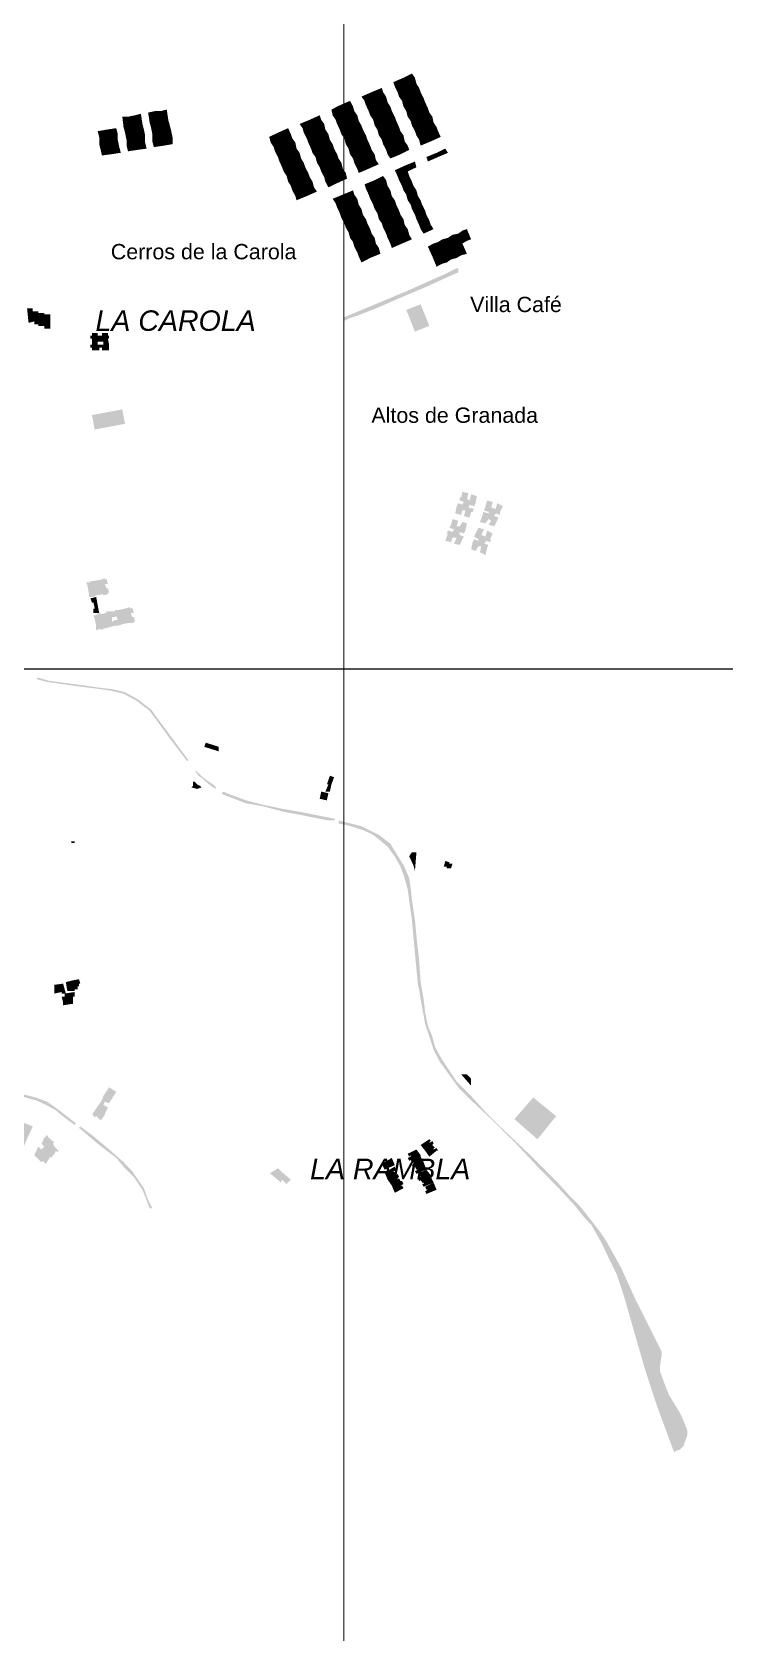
# Model space of a CAD drawing. Header units: millimetres. Extents: x -3588 to 75209, y -3737 to 38254.
# Drawn here: x 6313 to 6964, y 3224 to 4728 of the extents above; entities that cross this region are included whole.
import ezdxf

# ---------------------------------------------------------------- set-up
doc = ezdxf.new("R2010")
doc.units = ezdxf.units.MM
for name, color, linetype in [('H', 250, 'Continuous'), ('P', 253, 'Continuous'), ('T', 7, 'Continuous')]:
    doc.layers.add(name, color=color, linetype=linetype)

msp = doc.modelspace()

# ---------------------------------------------------------------- hatches: boundary and pattern name
at = {"layer": 'H', "linetype": 'Continuous'}
for points in [[(6663.158, 4681.162), (6653.844, 4677.209), (6652.435, 4681.162), (6662.038, 4685.403), (6663.158, 4681.162), (6663.158, 4681.162)], [(6665.991, 4675.801), (6656.388, 4671.848), (6653.844, 4677.209), (6663.158, 4681.162), (6665.991, 4675.801), (6665.991, 4675.801)], [(6672.76, 4685.403), (6663.158, 4681.162), (6662.038, 4685.403), (6669.943, 4689.356), (6672.76, 4685.403), (6672.76, 4685.403)], [(6674.168, 4679.754), (6665.991, 4675.801), (6663.158, 4681.162), (6672.76, 4685.403), (6674.168, 4679.754), (6674.168, 4679.754)], [(6676.713, 4675.801), (6667.399, 4671.848), (6665.991, 4675.801), (6674.168, 4679.754), (6676.713, 4675.801), (6676.713, 4675.801)], [(6614.619, 4658.309), (6605.016, 4654.068), (6602.184, 4659.429), (6611.786, 4663.67), (6614.619, 4658.309), (6614.619, 4658.309)], [(6634.943, 4667.623), (6625.341, 4663.67), (6622.508, 4667.623), (6632.111, 4671.848), (6634.943, 4667.623), (6634.943, 4667.623)], [(6636.064, 4663.67), (6626.749, 4659.429), (6625.341, 4663.67), (6634.943, 4667.623), (6636.064, 4663.67), (6636.064, 4663.67)], [(6638.88, 4658.309), (6629.294, 4654.068), (6626.749, 4659.429), (6636.064, 4663.67), (6638.88, 4658.309), (6638.88, 4658.309)], [(6642.833, 4671.848), (6634.943, 4667.623), (6632.111, 4671.848), (6641.713, 4675.801), (6642.833, 4671.848), (6642.833, 4671.848)], [(6645.666, 4667.623), (6636.064, 4663.67), (6634.943, 4667.623), (6642.833, 4671.848), (6645.666, 4667.623), (6645.666, 4667.623)], [(6647.074, 4662.245), (6638.88, 4658.309), (6636.064, 4663.67), (6645.666, 4667.623), (6647.074, 4662.245), (6647.074, 4662.245)], [(6667.399, 4671.848), (6657.797, 4667.623), (6656.388, 4671.848), (6665.991, 4675.801), (6667.399, 4671.848), (6667.399, 4671.848)], [(6669.943, 4667.623), (6660.629, 4663.67), (6657.797, 4667.623), (6667.399, 4671.848), (6669.943, 4667.623), (6669.943, 4667.623)], [(6671.352, 4662.245), (6662.038, 4658.309), (6660.629, 4663.67), (6669.943, 4667.623), (6671.352, 4662.245), (6671.352, 4662.245)], [(6678.121, 4671.848), (6669.943, 4667.623), (6667.399, 4671.848), (6676.713, 4675.801), (6678.121, 4671.848), (6678.121, 4671.848)], [(6680.954, 4666.198), (6671.352, 4662.245), (6669.943, 4667.623), (6678.121, 4671.848), (6680.954, 4666.198), (6680.954, 4666.198)], [(6682.362, 4662.245), (6674.168, 4658.309), (6671.352, 4662.245), (6680.954, 4666.198), (6682.362, 4662.245), (6682.362, 4662.245)], [(6404.586, 4640.512), (6398.937, 4639.104), (6397.816, 4648.706), (6403.178, 4648.706), (6404.586, 4640.512), (6404.586, 4640.512)], [(6411.371, 4641.921), (6408.539, 4640.512), (6404.586, 4640.512), (6403.178, 4648.706), (6409.947, 4650.115), (6411.371, 4641.921), (6411.371, 4641.921)], [(6416.733, 4641.921), (6411.371, 4641.921), (6409.947, 4650.115), (6415.308, 4651.523), (6416.733, 4641.921), (6416.733, 4641.921)], [(6430.272, 4644.753), (6423.502, 4643.345), (6422.094, 4652.659), (6428.864, 4654.068), (6430.272, 4644.753), (6430.272, 4644.753)], [(6435.633, 4645.874), (6432.816, 4644.753), (6430.272, 4644.753), (6428.864, 4654.068), (6434.225, 4654.068), (6435.633, 4645.874), (6435.633, 4645.874)], [(6441.01, 4645.874), (6435.633, 4645.874), (6434.225, 4654.068), (6439.586, 4655.476), (6441.01, 4645.874), (6441.01, 4645.874)], [(6584.692, 4645.874), (6575.089, 4641.921), (6573.969, 4645.874), (6583.283, 4650.115), (6584.692, 4645.874), (6584.692, 4645.874)], [(6605.016, 4654.068), (6595.414, 4650.115), (6594.294, 4655.476), (6602.184, 4659.429), (6605.016, 4654.068), (6605.016, 4654.068)], [(6606.425, 4650.115), (6598.231, 4645.874), (6595.414, 4650.115), (6605.016, 4654.068), (6606.425, 4650.115), (6606.425, 4650.115)], [(6608.969, 4645.874), (6599.655, 4641.921), (6598.231, 4645.874), (6606.425, 4650.115), (6608.969, 4645.874), (6608.969, 4645.874)], [(6615.739, 4654.068), (6606.425, 4650.115), (6605.016, 4654.068), (6614.619, 4658.309), (6615.739, 4654.068), (6615.739, 4654.068)], [(6618.556, 4650.115), (6608.969, 4645.874), (6606.425, 4650.115), (6615.739, 4654.068), (6618.556, 4650.115), (6618.556, 4650.115)], [(6619.98, 4644.753), (6610.378, 4640.512), (6608.969, 4645.874), (6618.556, 4650.115), (6619.98, 4644.753), (6619.98, 4644.753)], [(6640.305, 4654.068), (6630.702, 4650.115), (6629.294, 4654.068), (6638.88, 4658.309), (6640.305, 4654.068), (6640.305, 4654.068)], [(6642.833, 4650.115), (6633.519, 4645.874), (6630.702, 4650.115), (6640.305, 4654.068), (6642.833, 4650.115), (6642.833, 4650.115)], [(6644.257, 4644.753), (6634.943, 4640.512), (6633.519, 4645.874), (6642.833, 4650.115), (6644.257, 4644.753), (6644.257, 4644.753)], [(6649.619, 4658.309), (6640.305, 4654.068), (6638.88, 4658.309), (6647.074, 4662.245), (6649.619, 4658.309), (6649.619, 4658.309)], [(6651.027, 4654.068), (6642.833, 4650.115), (6640.305, 4654.068), (6649.619, 4658.309), (6651.027, 4654.068), (6651.027, 4654.068)], [(6653.844, 4648.706), (6644.257, 4644.753), (6642.833, 4650.115), (6651.027, 4654.068), (6653.844, 4648.706), (6653.844, 4648.706)], [(6655.268, 4644.753), (6647.074, 4640.512), (6644.257, 4644.753), (6653.844, 4648.706), (6655.268, 4644.753), (6655.268, 4644.753)], [(6674.168, 4658.309), (6664.582, 4654.068), (6662.038, 4658.309), (6671.352, 4662.245), (6674.168, 4658.309), (6674.168, 4658.309)], [(6675.593, 4652.659), (6665.991, 4648.706), (6664.582, 4654.068), (6674.168, 4658.309), (6675.593, 4652.659), (6675.593, 4652.659)], [(6678.121, 4648.706), (6668.807, 4644.753), (6665.991, 4648.706), (6675.593, 4652.659), (6678.121, 4648.706), (6678.121, 4648.706)], [(6679.53, 4644.753), (6669.943, 4640.512), (6668.807, 4644.753), (6678.121, 4648.706), (6679.53, 4644.753), (6679.53, 4644.753)], [(6684.907, 4656.884), (6675.593, 4652.659), (6674.168, 4658.309), (6682.362, 4662.245), (6684.907, 4656.884), (6684.907, 4656.884)], [(6686.315, 4652.659), (6678.121, 4648.706), (6675.593, 4652.659), (6684.907, 4656.884), (6686.315, 4652.659), (6686.315, 4652.659)], [(6689.132, 4648.706), (6679.53, 4644.753), (6678.121, 4648.706), (6686.315, 4652.659), (6689.132, 4648.706), (6689.132, 4648.706)], [(6690.268, 4643.345), (6682.362, 4639.104), (6679.53, 4644.753), (6689.132, 4648.706), (6690.268, 4643.345), (6690.268, 4643.345)], [(6384.261, 4631.198), (6376.083, 4629.79), (6374.659, 4635.151), (6382.853, 4636.559), (6384.261, 4631.198), (6384.261, 4631.198)], [(6393.575, 4632.335), (6384.261, 4631.198), (6382.853, 4636.559), (6392.167, 4637.984), (6393.575, 4632.335), (6393.575, 4632.335)], [(6408.539, 4635.151), (6400.361, 4633.743), (6398.937, 4639.104), (6404.586, 4640.512), (6408.539, 4640.512), (6408.539, 4635.151), (6408.539, 4635.151)], [(6409.947, 4629.79), (6401.769, 4626.973), (6400.361, 4633.743), (6408.539, 4635.151), (6409.947, 4629.79), (6409.947, 4629.79)], [(6418.141, 4636.559), (6408.539, 4635.151), (6408.539, 4640.512), (6411.371, 4641.921), (6416.733, 4641.921), (6418.141, 4636.559), (6418.141, 4636.559)], [(6419.261, 4631.198), (6409.947, 4629.79), (6408.539, 4635.151), (6418.141, 4636.559), (6419.261, 4631.198), (6419.261, 4631.198)], [(6434.225, 4639.104), (6424.911, 4637.984), (6423.502, 4643.345), (6430.272, 4644.753), (6432.816, 4644.753), (6434.225, 4639.104), (6434.225, 4639.104)], [(6434.225, 4633.743), (6426.047, 4632.335), (6424.911, 4637.984), (6434.225, 4639.104), (6434.225, 4633.743), (6434.225, 4633.743)], [(6435.633, 4626.973), (6426.047, 4625.549), (6426.047, 4632.335), (6434.225, 4633.743), (6435.633, 4626.973), (6435.633, 4626.973)], [(6442.419, 4640.512), (6434.225, 4639.104), (6432.816, 4644.753), (6435.633, 4645.874), (6441.01, 4645.874), (6442.419, 4640.512), (6442.419, 4640.512)], [(6443.827, 4635.151), (6434.225, 4633.743), (6434.225, 4639.104), (6442.419, 4640.512), (6443.827, 4635.151), (6443.827, 4635.151)], [(6445.235, 4628.382), (6435.633, 4626.973), (6434.225, 4633.743), (6443.827, 4635.151), (6445.235, 4628.382), (6445.235, 4628.382)], [(6546.859, 4628.382), (6537.257, 4624.429), (6535.848, 4629.79), (6544.042, 4633.743), (6546.859, 4628.382), (6546.859, 4628.382)], [(6556.173, 4632.335), (6546.859, 4628.382), (6544.042, 4633.743), (6553.644, 4637.984), (6556.173, 4632.335), (6556.173, 4632.335)], [(6575.089, 4641.921), (6567.184, 4637.984), (6564.367, 4641.921), (6573.969, 4645.874), (6575.089, 4641.921), (6575.089, 4641.921)], [(6577.906, 4637.984), (6568.32, 4633.743), (6567.184, 4637.984), (6575.089, 4641.921), (6577.906, 4637.984), (6577.906, 4637.984)], [(6579.33, 4632.335), (6571.137, 4628.382), (6568.32, 4633.743), (6577.906, 4637.984), (6579.33, 4632.335), (6579.33, 4632.335)], [(6587.508, 4641.921), (6577.906, 4637.984), (6575.089, 4641.921), (6584.692, 4645.874), (6587.508, 4641.921), (6587.508, 4641.921)], [(6588.645, 4636.559), (6579.33, 4632.335), (6577.906, 4637.984), (6587.508, 4641.921), (6588.645, 4636.559), (6588.645, 4636.559)], [(6591.461, 4632.335), (6581.859, 4628.382), (6579.33, 4632.335), (6588.645, 4636.559), (6591.461, 4632.335), (6591.461, 4632.335)], [(6610.378, 4640.512), (6602.184, 4636.559), (6599.655, 4641.921), (6608.969, 4645.874), (6610.378, 4640.512), (6610.378, 4640.512)], [(6613.194, 4636.559), (6603.608, 4632.335), (6602.184, 4636.559), (6610.378, 4640.512), (6613.194, 4636.559), (6613.194, 4636.559)], [(6614.619, 4632.335), (6606.425, 4628.382), (6603.608, 4632.335), (6613.194, 4636.559), (6614.619, 4632.335), (6614.619, 4632.335)], [(6622.508, 4640.512), (6613.194, 4636.559), (6610.378, 4640.512), (6619.98, 4644.753), (6622.508, 4640.512), (6622.508, 4640.512)], [(6623.933, 4636.559), (6614.619, 4632.335), (6613.194, 4636.559), (6622.508, 4640.512), (6623.933, 4636.559), (6623.933, 4636.559)], [(6626.749, 4631.198), (6617.147, 4626.973), (6614.619, 4632.335), (6623.933, 4636.559), (6626.749, 4631.198), (6626.749, 4631.198)], [(6647.074, 4640.512), (6637.472, 4636.559), (6634.943, 4640.512), (6644.257, 4644.753), (6647.074, 4640.512), (6647.074, 4640.512)], [(6648.482, 4635.151), (6638.88, 4631.198), (6637.472, 4636.559), (6647.074, 4640.512), (6648.482, 4635.151), (6648.482, 4635.151)], [(6651.027, 4631.198), (6641.713, 4626.973), (6638.88, 4631.198), (6648.482, 4635.151), (6651.027, 4631.198), (6651.027, 4631.198)], [(6657.797, 4639.104), (6648.482, 4635.151), (6647.074, 4640.512), (6655.268, 4644.753), (6657.797, 4639.104), (6657.797, 4639.104)], [(6659.205, 4635.151), (6651.027, 4631.198), (6648.482, 4635.151), (6657.797, 4639.104), (6659.205, 4635.151), (6659.205, 4635.151)], [(6662.038, 4631.198), (6652.435, 4626.973), (6651.027, 4631.198), (6659.205, 4635.151), (6662.038, 4631.198), (6662.038, 4631.198)], [(6682.362, 4639.104), (6672.76, 4635.151), (6669.943, 4640.512), (6679.53, 4644.753), (6682.362, 4639.104), (6682.362, 4639.104)], [(6683.483, 4635.151), (6674.168, 4631.198), (6672.76, 4635.151), (6682.362, 4639.104), (6683.483, 4635.151), (6683.483, 4635.151)], [(6686.315, 4631.198), (6676.713, 4626.973), (6674.168, 4631.198), (6683.483, 4635.151), (6686.315, 4631.198), (6686.315, 4631.198)], [(6693.085, 4639.104), (6683.483, 4635.151), (6682.362, 4639.104), (6690.268, 4643.345), (6693.085, 4639.104), (6693.085, 4639.104)], [(6694.493, 4635.151), (6686.315, 4631.198), (6683.483, 4635.151), (6693.085, 4639.104), (6694.493, 4635.151), (6694.493, 4635.151)], [(6697.038, 4629.79), (6687.724, 4625.549), (6686.315, 4631.198), (6694.493, 4635.151), (6697.038, 4629.79), (6697.038, 4629.79)], [(6385.397, 4624.429), (6376.083, 4623.02), (6376.083, 4629.79), (6384.261, 4631.198), (6385.397, 4624.429), (6385.397, 4624.429)], [(6386.806, 4618.779), (6377.492, 4617.659), (6376.083, 4623.02), (6385.397, 4624.429), (6386.806, 4618.779), (6386.806, 4618.779)], [(6386.806, 4613.418), (6378.612, 4612.282), (6377.492, 4617.659), (6386.806, 4618.779), (6386.806, 4613.418), (6386.806, 4613.418)], [(6393.575, 4626.973), (6385.397, 4624.429), (6384.261, 4631.198), (6393.575, 4632.335), (6393.575, 4626.973), (6393.575, 4626.973)], [(6394.984, 4620.188), (6386.806, 4618.779), (6385.397, 4624.429), (6393.575, 4626.973), (6394.984, 4620.188), (6394.984, 4620.188)], [(6396.408, 4614.826), (6386.806, 4613.418), (6386.806, 4618.779), (6394.984, 4620.188), (6396.408, 4614.826), (6396.408, 4614.826)], [(6411.371, 4623.02), (6401.769, 4621.596), (6401.769, 4626.973), (6409.947, 4629.79), (6411.371, 4623.02), (6411.371, 4623.02)], [(6412.492, 4617.659), (6403.178, 4616.235), (6401.769, 4621.596), (6411.371, 4623.02), (6412.492, 4617.659), (6412.492, 4617.659)], [(6419.261, 4624.429), (6411.371, 4623.02), (6409.947, 4629.79), (6419.261, 4631.198), (6419.261, 4624.429), (6419.261, 4624.429)], [(6420.686, 4618.779), (6412.492, 4617.659), (6411.371, 4623.02), (6419.261, 4624.429), (6420.686, 4618.779), (6420.686, 4618.779)], [(6437.057, 4621.596), (6427.455, 4620.188), (6426.047, 4625.549), (6435.633, 4626.973), (6437.057, 4621.596), (6437.057, 4621.596)], [(6445.235, 4623.02), (6437.057, 4621.596), (6435.633, 4626.973), (6445.235, 4628.382), (6445.235, 4623.02), (6445.235, 4623.02)], [(6547.995, 4624.429), (6540.089, 4620.188), (6537.257, 4624.429), (6546.859, 4628.382), (6547.995, 4624.429), (6547.995, 4624.429)], [(6550.812, 4620.188), (6541.21, 4616.235), (6540.089, 4620.188), (6547.995, 4624.429), (6550.812, 4620.188), (6550.812, 4620.188)], [(6552.22, 4614.826), (6544.042, 4610.874), (6541.21, 4616.235), (6550.812, 4620.188), (6552.22, 4614.826), (6552.22, 4614.826)], [(6557.581, 4628.382), (6547.995, 4624.429), (6546.859, 4628.382), (6556.173, 4632.335), (6557.581, 4628.382), (6557.581, 4628.382)], [(6560.414, 4624.429), (6550.812, 4620.188), (6547.995, 4624.429), (6557.581, 4628.382), (6560.414, 4624.429), (6560.414, 4624.429)], [(6561.534, 4618.779), (6552.22, 4614.826), (6550.812, 4620.188), (6560.414, 4624.429), (6561.534, 4618.779), (6561.534, 4618.779)], [(6564.367, 4614.826), (6554.765, 4610.874), (6552.22, 4614.826), (6561.534, 4618.779), (6564.367, 4614.826), (6564.367, 4614.826)], [(6581.859, 4628.382), (6572.545, 4624.429), (6571.137, 4628.382), (6579.33, 4632.335), (6581.859, 4628.382), (6581.859, 4628.382)], [(6583.283, 4623.02), (6575.089, 4618.779), (6572.545, 4624.429), (6581.859, 4628.382), (6583.283, 4623.02), (6583.283, 4623.02)], [(6586.1, 4618.779), (6576.498, 4614.826), (6575.089, 4618.779), (6583.283, 4623.02), (6586.1, 4618.779), (6586.1, 4618.779)], [(6587.508, 4614.826), (6579.33, 4610.874), (6576.498, 4614.826), (6586.1, 4618.779), (6587.508, 4614.826), (6587.508, 4614.826)], [(6592.87, 4626.973), (6583.283, 4623.02), (6581.859, 4628.382), (6591.461, 4632.335), (6592.87, 4626.973), (6592.87, 4626.973)], [(6595.414, 4623.02), (6586.1, 4618.779), (6583.283, 4623.02), (6592.87, 4626.973), (6595.414, 4623.02), (6595.414, 4623.02)], [(6596.822, 4618.779), (6587.508, 4614.826), (6586.1, 4618.779), (6595.414, 4623.02), (6596.822, 4618.779), (6596.822, 4618.779)], [(6599.655, 4613.418), (6590.053, 4609.465), (6587.508, 4614.826), (6596.822, 4618.779), (6599.655, 4613.418), (6599.655, 4613.418)], [(6617.147, 4626.973), (6607.833, 4623.02), (6606.425, 4628.382), (6614.619, 4632.335), (6617.147, 4626.973), (6617.147, 4626.973)], [(6618.556, 4623.02), (6610.378, 4618.779), (6607.833, 4623.02), (6617.147, 4626.973), (6618.556, 4623.02), (6618.556, 4623.02)], [(6621.388, 4617.659), (6611.786, 4613.418), (6610.378, 4618.779), (6618.556, 4623.02), (6621.388, 4617.659), (6621.388, 4617.659)], [(6622.508, 4613.418), (6614.619, 4609.465), (6611.786, 4613.418), (6621.388, 4617.659), (6622.508, 4613.418), (6622.508, 4613.418)], [(6628.158, 4626.973), (6618.556, 4623.02), (6617.147, 4626.973), (6626.749, 4631.198), (6628.158, 4626.973), (6628.158, 4626.973)], [(6630.702, 4621.596), (6621.388, 4617.659), (6618.556, 4623.02), (6628.158, 4626.973), (6630.702, 4621.596), (6630.702, 4621.596)], [(6632.111, 4617.659), (6622.508, 4613.418), (6621.388, 4617.659), (6630.702, 4621.596), (6632.111, 4617.659), (6632.111, 4617.659)], [(6634.943, 4613.418), (6625.341, 4609.465), (6622.508, 4613.418), (6632.111, 4617.659), (6634.943, 4613.418), (6634.943, 4613.418)], [(6652.435, 4626.973), (6642.833, 4623.02), (6641.713, 4626.973), (6651.027, 4631.198), (6652.435, 4626.973), (6652.435, 4626.973)], [(6655.268, 4621.596), (6645.666, 4617.659), (6642.833, 4623.02), (6652.435, 4626.973), (6655.268, 4621.596), (6655.268, 4621.596)], [(6656.388, 4617.659), (6647.074, 4613.418), (6645.666, 4617.659), (6655.268, 4621.596), (6656.388, 4617.659), (6656.388, 4617.659)], [(6659.205, 4613.418), (6649.619, 4609.465), (6647.074, 4613.418), (6656.388, 4617.659), (6659.205, 4613.418), (6659.205, 4613.418)], [(6663.158, 4625.549), (6655.268, 4621.596), (6652.435, 4626.973), (6662.038, 4631.198), (6663.158, 4625.549), (6663.158, 4625.549)], [(6665.991, 4621.596), (6656.388, 4617.659), (6655.268, 4621.596), (6663.158, 4625.549), (6665.991, 4621.596), (6665.991, 4621.596)], [(6667.399, 4617.659), (6659.205, 4613.418), (6656.388, 4617.659), (6665.991, 4621.596), (6667.399, 4617.659), (6667.399, 4617.659)], [(6687.724, 4625.549), (6678.121, 4621.596), (6676.713, 4626.973), (6686.315, 4631.198), (6687.724, 4625.549), (6687.724, 4625.549)], [(6703.807, 4614.826), (6694.493, 4610.874), (6693.085, 4614.826), (6701.279, 4618.779), (6703.807, 4614.826), (6703.807, 4614.826)], [(6554.765, 4610.874), (6545.451, 4606.649), (6544.042, 4610.874), (6552.22, 4614.826), (6554.765, 4610.874), (6554.765, 4610.874)], [(6556.173, 4605.512), (6547.995, 4601.271), (6545.451, 4606.649), (6554.765, 4610.874), (6556.173, 4605.512), (6556.173, 4605.512)], [(6559.006, 4601.271), (6549.403, 4597.334), (6547.995, 4601.271), (6556.173, 4605.512), (6559.006, 4601.271), (6559.006, 4601.271)], [(6565.775, 4609.465), (6556.173, 4605.512), (6554.765, 4610.874), (6564.367, 4614.826), (6565.775, 4609.465), (6565.775, 4609.465)], [(6568.32, 4605.512), (6559.006, 4601.271), (6556.173, 4605.512), (6565.775, 4609.465), (6568.32, 4605.512), (6568.32, 4605.512)], [(6569.728, 4601.271), (6560.414, 4597.334), (6559.006, 4601.271), (6568.32, 4605.512), (6569.728, 4601.271), (6569.728, 4601.271)], [(6590.053, 4609.465), (6580.739, 4605.512), (6579.33, 4610.874), (6587.508, 4614.826), (6590.053, 4609.465), (6590.053, 4609.465)], [(6591.461, 4605.512), (6583.283, 4601.271), (6580.739, 4605.512), (6590.053, 4609.465), (6591.461, 4605.512), (6591.461, 4605.512)], [(6594.294, 4601.271), (6584.692, 4597.334), (6583.283, 4601.271), (6591.461, 4605.512), (6594.294, 4601.271), (6594.294, 4601.271)], [(6601.063, 4609.465), (6591.461, 4605.512), (6590.053, 4609.465), (6599.655, 4613.418), (6601.063, 4609.465), (6601.063, 4609.465)], [(6603.608, 4605.512), (6594.294, 4601.271), (6591.461, 4605.512), (6601.063, 4609.465), (6603.608, 4605.512), (6603.608, 4605.512)], [(6605.016, 4599.863), (6595.414, 4595.91), (6594.294, 4601.271), (6603.608, 4605.512), (6605.016, 4599.863), (6605.016, 4599.863)], [(6625.341, 4609.465), (6615.739, 4605.512), (6614.619, 4609.465), (6622.508, 4613.418), (6625.341, 4609.465), (6625.341, 4609.465)], [(6626.749, 4604.104), (6618.556, 4599.863), (6615.739, 4605.512), (6625.341, 4609.465), (6626.749, 4604.104), (6626.749, 4604.104)], [(6629.294, 4599.863), (6619.98, 4595.91), (6618.556, 4599.863), (6626.749, 4604.104), (6629.294, 4599.863), (6629.294, 4599.863)], [(6636.064, 4608.057), (6626.749, 4604.104), (6625.341, 4609.465), (6634.943, 4613.418), (6636.064, 4608.057), (6636.064, 4608.057)], [(6638.88, 4604.104), (6629.294, 4599.863), (6626.749, 4604.104), (6636.064, 4608.057), (6638.88, 4604.104), (6638.88, 4604.104)], [(6665.991, 4597.334), (6656.388, 4593.093), (6653.844, 4598.455), (6663.158, 4602.696), (6665.991, 4597.334), (6665.991, 4597.334)], [(6674.168, 4601.271), (6665.991, 4597.334), (6663.158, 4602.696), (6672.76, 4606.649), (6674.168, 4601.271), (6674.168, 4601.271)], [(6694.493, 4610.874), (6684.907, 4606.649), (6683.483, 4610.874), (6693.085, 4614.826), (6694.493, 4610.874), (6694.493, 4610.874)], [(6560.414, 4597.334), (6552.22, 4593.093), (6549.403, 4597.334), (6559.006, 4601.271), (6560.414, 4597.334), (6560.414, 4597.334)], [(6562.959, 4591.957), (6553.644, 4587.732), (6552.22, 4593.093), (6560.414, 4597.334), (6562.959, 4591.957), (6562.959, 4591.957)], [(6564.367, 4587.732), (6556.173, 4583.779), (6553.644, 4587.732), (6562.959, 4591.957), (6564.367, 4587.732), (6564.367, 4587.732)], [(6567.184, 4583.779), (6557.581, 4579.538), (6556.173, 4583.779), (6564.367, 4587.732), (6567.184, 4583.779), (6567.184, 4583.779)], [(6572.545, 4595.91), (6562.959, 4591.957), (6560.414, 4597.334), (6569.728, 4601.271), (6572.545, 4595.91), (6572.545, 4595.91)], [(6573.969, 4591.957), (6564.367, 4587.732), (6562.959, 4591.957), (6572.545, 4595.91), (6573.969, 4591.957), (6573.969, 4591.957)], [(6576.498, 4587.732), (6567.184, 4583.779), (6564.367, 4587.732), (6573.969, 4591.957), (6576.498, 4587.732), (6576.498, 4587.732)], [(6577.906, 4582.371), (6568.32, 4578.418), (6567.184, 4583.779), (6576.498, 4587.732), (6577.906, 4582.371), (6577.906, 4582.371)], [(6595.414, 4595.91), (6587.508, 4591.957), (6584.692, 4597.334), (6594.294, 4601.271), (6595.414, 4595.91), (6595.414, 4595.91)], [(6598.231, 4591.957), (6588.645, 4587.732), (6587.508, 4591.957), (6595.414, 4595.91), (6598.231, 4591.957), (6598.231, 4591.957)], [(6599.655, 4586.324), (6591.461, 4582.371), (6588.645, 4587.732), (6598.231, 4591.957), (6599.655, 4586.324), (6599.655, 4586.324)], [(6607.833, 4595.91), (6598.231, 4591.957), (6595.414, 4595.91), (6605.016, 4599.863), (6607.833, 4595.91), (6607.833, 4595.91)], [(6608.969, 4590.549), (6599.655, 4586.324), (6598.231, 4591.957), (6607.833, 4595.91), (6608.969, 4590.549), (6608.969, 4590.549)], [(6636.064, 4585.188), (6626.749, 4580.947), (6625.341, 4585.188), (6634.943, 4589.14), (6636.064, 4585.188), (6636.064, 4585.188)], [(6645.666, 4589.14), (6636.064, 4585.188), (6634.943, 4589.14), (6642.833, 4593.093), (6645.666, 4589.14), (6645.666, 4589.14)], [(6647.074, 4583.779), (6638.88, 4579.538), (6636.064, 4585.188), (6645.666, 4589.14), (6647.074, 4583.779), (6647.074, 4583.779)], [(6667.399, 4593.093), (6657.797, 4589.14), (6656.388, 4593.093), (6665.991, 4597.334), (6667.399, 4593.093), (6667.399, 4593.093)], [(6669.943, 4587.732), (6660.629, 4583.779), (6657.797, 4589.14), (6667.399, 4593.093), (6669.943, 4587.732), (6669.943, 4587.732)], [(6671.352, 4583.779), (6662.038, 4579.538), (6660.629, 4583.779), (6669.943, 4587.732), (6671.352, 4583.779), (6671.352, 4583.779)], [(6568.32, 4578.418), (6560.414, 4574.177), (6557.581, 4579.538), (6567.184, 4583.779), (6568.32, 4578.418), (6568.32, 4578.418)], [(6571.137, 4574.177), (6561.534, 4570.224), (6560.414, 4574.177), (6568.32, 4578.418), (6571.137, 4574.177), (6571.137, 4574.177)], [(6580.739, 4578.418), (6571.137, 4574.177), (6568.32, 4578.418), (6577.906, 4582.371), (6580.739, 4578.418), (6580.739, 4578.418)], [(6606.425, 4571.632), (6598.231, 4567.407), (6595.414, 4571.632), (6605.016, 4575.585), (6606.425, 4571.632), (6606.425, 4571.632)], [(6615.739, 4575.585), (6606.425, 4571.632), (6605.016, 4575.585), (6614.619, 4579.538), (6615.739, 4575.585), (6615.739, 4575.585)], [(6618.556, 4571.632), (6608.969, 4567.407), (6606.425, 4571.632), (6615.739, 4575.585), (6618.556, 4571.632), (6618.556, 4571.632)], [(6638.88, 4579.538), (6629.294, 4575.585), (6626.749, 4580.947), (6636.064, 4585.188), (6638.88, 4579.538), (6638.88, 4579.538)], [(6640.305, 4575.585), (6630.702, 4571.632), (6629.294, 4575.585), (6638.88, 4579.538), (6640.305, 4575.585), (6640.305, 4575.585)], [(6642.833, 4570.224), (6633.519, 4565.999), (6630.702, 4571.632), (6640.305, 4575.585), (6642.833, 4570.224), (6642.833, 4570.224)], [(6649.619, 4579.538), (6640.305, 4575.585), (6638.88, 4579.538), (6647.074, 4583.779), (6649.619, 4579.538), (6649.619, 4579.538)], [(6651.027, 4574.177), (6642.833, 4570.224), (6640.305, 4575.585), (6649.619, 4579.538), (6651.027, 4574.177), (6651.027, 4574.177)], [(6653.844, 4570.224), (6644.257, 4565.999), (6642.833, 4570.224), (6651.027, 4574.177), (6653.844, 4570.224), (6653.844, 4570.224)], [(6674.168, 4579.538), (6664.582, 4575.585), (6662.038, 4579.538), (6671.352, 4583.779), (6674.168, 4579.538), (6674.168, 4579.538)], [(6675.593, 4574.177), (6665.991, 4570.224), (6664.582, 4575.585), (6674.168, 4579.538), (6675.593, 4574.177), (6675.593, 4574.177)], [(6678.121, 4570.224), (6668.807, 4565.999), (6665.991, 4570.224), (6675.593, 4574.177), (6678.121, 4570.224), (6678.121, 4570.224)], [(6608.969, 4567.407), (6599.655, 4563.455), (6598.231, 4567.407), (6606.425, 4571.632), (6608.969, 4567.407), (6608.969, 4567.407)], [(6610.378, 4562.046), (6602.184, 4558.093), (6599.655, 4563.455), (6608.969, 4567.407), (6610.378, 4562.046), (6610.378, 4562.046)], [(6613.194, 4558.093), (6603.608, 4553.852), (6602.184, 4558.093), (6610.378, 4562.046), (6613.194, 4558.093), (6613.194, 4558.093)], [(6614.619, 4552.444), (6606.425, 4548.491), (6603.608, 4553.852), (6613.194, 4558.093), (6614.619, 4552.444), (6614.619, 4552.444)], [(6619.98, 4565.999), (6610.378, 4562.046), (6608.969, 4567.407), (6618.556, 4571.632), (6619.98, 4565.999), (6619.98, 4565.999)], [(6622.508, 4562.046), (6613.194, 4558.093), (6610.378, 4562.046), (6619.98, 4565.999), (6622.508, 4562.046), (6622.508, 4562.046)], [(6623.933, 4556.685), (6614.619, 4552.444), (6613.194, 4558.093), (6622.508, 4562.046), (6623.933, 4556.685), (6623.933, 4556.685)], [(6644.257, 4565.999), (6634.943, 4562.046), (6633.519, 4565.999), (6642.833, 4570.224), (6644.257, 4565.999), (6644.257, 4565.999)], [(6647.074, 4562.046), (6637.472, 4558.093), (6634.943, 4562.046), (6644.257, 4565.999), (6647.074, 4562.046), (6647.074, 4562.046)], [(6648.482, 4556.685), (6638.88, 4552.444), (6637.472, 4558.093), (6647.074, 4562.046), (6648.482, 4556.685), (6648.482, 4556.685)], [(6655.268, 4565.999), (6647.074, 4562.046), (6644.257, 4565.999), (6653.844, 4570.224), (6655.268, 4565.999), (6655.268, 4565.999)], [(6657.797, 4560.622), (6648.482, 4556.685), (6647.074, 4562.046), (6655.268, 4565.999), (6657.797, 4560.622), (6657.797, 4560.622)], [(6659.205, 4556.685), (6651.027, 4552.444), (6648.482, 4556.685), (6657.797, 4560.622), (6659.205, 4556.685), (6659.205, 4556.685)], [(6679.53, 4565.999), (6669.943, 4562.046), (6668.807, 4565.999), (6678.121, 4570.224), (6679.53, 4565.999), (6679.53, 4565.999)], [(6682.362, 4560.622), (6672.76, 4556.685), (6669.943, 4562.046), (6679.53, 4565.999), (6682.362, 4560.622), (6682.362, 4560.622)], [(6683.483, 4556.685), (6674.168, 4552.444), (6672.76, 4556.685), (6682.362, 4560.622), (6683.483, 4556.685), (6683.483, 4556.685)], [(6617.147, 4548.491), (6607.833, 4544.538), (6606.425, 4548.491), (6614.619, 4552.444), (6617.147, 4548.491), (6617.147, 4548.491)], [(6618.556, 4544.538), (6610.378, 4540.297), (6607.833, 4544.538), (6617.147, 4548.491), (6618.556, 4544.538), (6618.556, 4544.538)], [(6621.388, 4538.889), (6611.786, 4534.936), (6610.378, 4540.297), (6618.556, 4544.538), (6621.388, 4538.889), (6621.388, 4538.889)], [(6626.749, 4552.444), (6617.147, 4548.491), (6614.619, 4552.444), (6623.933, 4556.685), (6626.749, 4552.444), (6626.749, 4552.444)], [(6628.158, 4548.491), (6618.556, 4544.538), (6617.147, 4548.491), (6626.749, 4552.444), (6628.158, 4548.491), (6628.158, 4548.491)], [(6630.702, 4543.13), (6621.388, 4538.889), (6618.556, 4544.538), (6628.158, 4548.491), (6630.702, 4543.13), (6630.702, 4543.13)], [(6632.111, 4538.889), (6622.508, 4534.936), (6621.388, 4538.889), (6630.702, 4543.13), (6632.111, 4538.889), (6632.111, 4538.889)], [(6651.027, 4552.444), (6641.713, 4548.491), (6638.88, 4552.444), (6648.482, 4556.685), (6651.027, 4552.444), (6651.027, 4552.444)], [(6652.435, 4548.491), (6642.833, 4544.538), (6641.713, 4548.491), (6651.027, 4552.444), (6652.435, 4548.491), (6652.435, 4548.491)], [(6655.268, 4543.13), (6645.666, 4538.889), (6642.833, 4544.538), (6652.435, 4548.491), (6655.268, 4543.13), (6655.268, 4543.13)], [(6656.388, 4538.889), (6647.074, 4534.936), (6645.666, 4538.889), (6655.268, 4543.13), (6656.388, 4538.889), (6656.388, 4538.889)], [(6662.038, 4552.444), (6652.435, 4548.491), (6651.027, 4552.444), (6659.205, 4556.685), (6662.038, 4552.444), (6662.038, 4552.444)], [(6663.158, 4547.083), (6655.268, 4543.13), (6652.435, 4548.491), (6662.038, 4552.444), (6663.158, 4547.083), (6663.158, 4547.083)], [(6665.991, 4543.13), (6656.388, 4538.889), (6655.268, 4543.13), (6663.158, 4547.083), (6665.991, 4543.13), (6665.991, 4543.13)], [(6667.399, 4537.769), (6659.205, 4533.528), (6656.388, 4538.889), (6665.991, 4543.13), (6667.399, 4537.769), (6667.399, 4537.769)], [(6686.315, 4551.308), (6676.713, 4547.083), (6674.168, 4552.444), (6683.483, 4556.685), (6686.315, 4551.308), (6686.315, 4551.308)], [(6687.724, 4547.083), (6678.121, 4543.13), (6676.713, 4547.083), (6686.315, 4551.308), (6687.724, 4547.083), (6687.724, 4547.083)], [(6690.268, 4543.13), (6680.954, 4538.889), (6678.121, 4543.13), (6687.724, 4547.083), (6690.268, 4543.13), (6690.268, 4543.13)], [(6725.556, 4533.528), (6721.603, 4532.119), (6717.362, 4541.721), (6721.603, 4543.13), (6725.556, 4533.528), (6725.556, 4533.528)], [(6622.508, 4534.936), (6614.619, 4530.983), (6611.786, 4534.936), (6621.388, 4538.889), (6622.508, 4534.936), (6622.508, 4534.936)], [(6625.341, 4530.983), (6615.739, 4526.758), (6614.619, 4530.983), (6622.508, 4534.936), (6625.341, 4530.983), (6625.341, 4530.983)], [(6626.749, 4525.35), (6618.556, 4521.397), (6615.739, 4526.758), (6625.341, 4530.983), (6626.749, 4525.35), (6626.749, 4525.35)], [(6634.943, 4534.936), (6625.341, 4530.983), (6622.508, 4534.936), (6632.111, 4538.889), (6634.943, 4534.936), (6634.943, 4534.936)], [(6636.064, 4529.575), (6626.749, 4525.35), (6625.341, 4530.983), (6634.943, 4534.936), (6636.064, 4529.575), (6636.064, 4529.575)], [(6638.88, 4525.35), (6629.294, 4521.397), (6626.749, 4525.35), (6636.064, 4529.575), (6638.88, 4525.35), (6638.88, 4525.35)], [(6659.205, 4533.528), (6649.619, 4529.575), (6647.074, 4534.936), (6656.388, 4538.889), (6659.205, 4533.528), (6659.205, 4533.528)], [(6660.629, 4529.575), (6651.027, 4525.35), (6649.619, 4529.575), (6659.205, 4533.528), (6660.629, 4529.575), (6660.629, 4529.575)], [(6669.943, 4533.528), (6660.629, 4529.575), (6659.205, 4533.528), (6667.399, 4537.769), (6669.943, 4533.528), (6669.943, 4533.528)], [(6694.493, 4519.972), (6689.132, 4517.444), (6684.907, 4526.758), (6690.268, 4529.575), (6694.493, 4519.972), (6694.493, 4519.972)], [(6698.446, 4521.397), (6694.493, 4519.972), (6690.268, 4529.575), (6694.493, 4530.983), (6698.446, 4521.397), (6698.446, 4521.397)], [(6702.687, 4524.213), (6698.446, 4521.397), (6694.493, 4530.983), (6698.446, 4533.528), (6702.687, 4524.213), (6702.687, 4524.213)], [(6708.048, 4525.35), (6702.687, 4524.213), (6698.446, 4533.528), (6703.807, 4534.936), (6708.048, 4525.35), (6708.048, 4525.35)], [(6712.001, 4528.166), (6708.048, 4525.35), (6703.807, 4534.936), (6708.048, 4537.769), (6712.001, 4528.166), (6712.001, 4528.166)], [(6717.362, 4529.575), (6712.001, 4528.166), (6708.048, 4537.769), (6713.41, 4538.889), (6717.362, 4529.575), (6717.362, 4529.575)], [(6716.242, 4518.564), (6712.001, 4516.036), (6708.048, 4525.35), (6712.001, 4528.166), (6716.242, 4518.564), (6716.242, 4518.564)], [(6721.603, 4519.972), (6716.242, 4518.564), (6712.001, 4528.166), (6717.362, 4529.575), (6721.603, 4519.972), (6721.603, 4519.972)], [(6721.603, 4532.119), (6717.362, 4529.575), (6713.41, 4538.889), (6717.362, 4541.721), (6721.603, 4532.119), (6721.603, 4532.119)], [(6629.294, 4521.397), (6619.98, 4517.444), (6618.556, 4521.397), (6626.749, 4525.35), (6629.294, 4521.397), (6629.294, 4521.397)], [(6630.702, 4516.036), (6622.508, 4511.795), (6619.98, 4517.444), (6629.294, 4521.397), (6630.702, 4516.036), (6630.702, 4516.036)], [(6640.305, 4519.972), (6630.702, 4516.036), (6629.294, 4521.397), (6638.88, 4525.35), (6640.305, 4519.972), (6640.305, 4519.972)], [(6698.446, 4510.658), (6693.085, 4507.842), (6689.132, 4517.444), (6694.493, 4519.972), (6698.446, 4510.658), (6698.446, 4510.658)], [(6702.687, 4511.795), (6698.446, 4510.658), (6694.493, 4519.972), (6698.446, 4521.397), (6702.687, 4511.795), (6702.687, 4511.795)], [(6706.64, 4514.611), (6702.687, 4511.795), (6698.446, 4521.397), (6702.687, 4524.213), (6706.64, 4514.611), (6706.64, 4514.611)], [(6712.001, 4516.036), (6706.64, 4514.611), (6702.687, 4524.213), (6708.048, 4525.35), (6712.001, 4516.036), (6712.001, 4516.036)], [(6701.279, 4501.072), (6712.001, 4506.433), (6713.41, 4506.433), (6713.41, 4505.025), (6713.41, 4503.889), (6713.41, 4502.48), (6703.807, 4498.239), (6683.483, 4488.925), (6660.629, 4479.323), (6636.064, 4468.601), (6618.556, 4461.831), (6610.378, 4458.998), (6607.833, 4457.59), (6606.425, 4457.59), (6606.425, 4458.998), (6606.425, 4460.423), (6645.666, 4476.794), (6664.582, 4484.7), (6701.279, 4501.072), (6701.279, 4501.072)], [(6313.685, 4465.784), (6315.109, 4456.47), (6309.748, 4455.061), (6308.324, 4468.601), (6313.685, 4468.601), (6313.685, 4465.784), (6313.685, 4465.784)], [(6672.76, 4446.867), (6664.582, 4467.192), (6678.121, 4472.553), (6686.315, 4452.229), (6672.76, 4446.867), (6672.76, 4446.867)], [(6319.062, 4464.376), (6319.062, 4453.637), (6315.109, 4453.637), (6315.109, 4456.47), (6313.685, 4465.784), (6319.062, 4465.784), (6319.062, 4464.376), (6319.062, 4464.376)], [(6324.423, 4463.239), (6324.423, 4452.229), (6319.062, 4452.229), (6319.062, 4453.637), (6319.062, 4464.376), (6324.423, 4464.376), (6324.423, 4463.239), (6324.423, 4463.239)], [(6330.073, 4449.684), (6324.423, 4449.684), (6324.423, 4452.229), (6324.423, 4463.239), (6330.073, 4463.239), (6330.073, 4449.684), (6330.073, 4449.684)], [(6384.261, 4445.459), (6384.261, 4442.915), (6385.397, 4442.915), (6385.397, 4440.098), (6384.261, 4440.098), (6385.397, 4434.737), (6385.397, 4431.904), (6385.397, 4429.359), (6378.612, 4429.359), (6378.612, 4431.904), (6380.036, 4434.737), (6380.036, 4437.265), (6374.659, 4437.265), (6374.659, 4434.737), (6380.036, 4434.737), (6378.612, 4431.904), (6376.083, 4431.904), (6376.083, 4429.359), (6369.298, 4429.359), (6369.298, 4431.904), (6367.889, 4431.904), (6367.889, 4434.737), (6369.298, 4434.737), (6369.298, 4440.098), (6367.889, 4440.098), (6367.889, 4442.915), (6369.298, 4442.915), (6369.298, 4445.459), (6370.722, 4445.459), (6374.659, 4445.459), (6374.659, 4442.915), (6378.612, 4442.915), (6378.612, 4445.459), (6384.261, 4445.459), (6384.261, 4445.459)], [(6371.842, 4354.846), (6369.298, 4368.385), (6397.816, 4373.763), (6400.361, 4360.207), (6371.842, 4354.846), (6371.842, 4354.846)], [(6723.012, 4294.992), (6721.603, 4289.631), (6724.132, 4288.223), (6725.556, 4293.872), (6730.918, 4292.464), (6729.781, 4285.678), (6728.373, 4282.861), (6724.132, 4284.27), (6723.012, 4281.453), (6728.373, 4280.317), (6726.965, 4277.5), (6725.556, 4277.5), (6724.132, 4272.139), (6718.771, 4273.547), (6720.179, 4278.909), (6717.362, 4278.909), (6716.242, 4274.668), (6710.593, 4276.076), (6712.001, 4282.861), (6713.41, 4285.678), (6717.362, 4284.27), (6718.771, 4287.086), (6714.818, 4288.223), (6714.818, 4291.039), (6716.242, 4291.039), (6717.362, 4296.401), (6723.012, 4294.992), (6723.012, 4294.992)], [(6744.457, 4287.086), (6745.881, 4287.086), (6744.457, 4281.453), (6748.698, 4280.317), (6750.106, 4285.678), (6755.467, 4282.861), (6752.651, 4277.5), (6752.651, 4274.668), (6748.698, 4276.076), (6747.289, 4273.547), (6751.242, 4272.139), (6750.106, 4269.306), (6747.289, 4263.945), (6741.928, 4265.353), (6744.457, 4269.306), (6741.928, 4270.715), (6739.095, 4266.762), (6733.734, 4267.898), (6736.567, 4274.668), (6736.567, 4277.5), (6741.928, 4276.076), (6741.928, 4277.5), (6737.687, 4278.909), (6739.095, 4282.861), (6740.504, 4288.223), (6744.457, 4287.086), (6744.457, 4287.086)], [(6721.603, 4266.762), (6720.179, 4259.992), (6718.771, 4257.175), (6714.818, 4258.584), (6714.818, 4255.751), (6718.771, 4254.343), (6717.362, 4251.814), (6716.242, 4248.982), (6714.818, 4246.437), (6709.457, 4247.573), (6712.001, 4253.223), (6708.048, 4253.223), (6706.64, 4248.982), (6701.279, 4250.39), (6703.807, 4257.175), (6702.687, 4257.175), (6703.807, 4259.992), (6708.048, 4258.584), (6709.457, 4261.128), (6705.232, 4262.537), (6706.64, 4265.353), (6708.048, 4270.715), (6713.41, 4269.306), (6712.001, 4263.945), (6714.818, 4263.945), (6717.362, 4267.898), (6721.603, 4266.762), (6721.603, 4266.762)], [(6737.687, 4261.128), (6735.143, 4255.751), (6739.095, 4254.343), (6740.504, 4259.992), (6745.881, 4257.175), (6743.336, 4251.814), (6744.457, 4251.814), (6743.336, 4248.982), (6739.095, 4250.39), (6739.095, 4248.982), (6737.687, 4247.573), (6741.928, 4246.437), (6740.504, 4243.62), (6739.095, 4236.851), (6733.734, 4239.667), (6735.143, 4245.029), (6732.326, 4245.029), (6729.781, 4240.804), (6725.556, 4242.212), (6726.965, 4248.982), (6728.373, 4251.814), (6732.326, 4250.39), (6732.326, 4251.814), (6728.373, 4254.343), (6729.781, 4257.175), (6732.326, 4262.537), (6737.687, 4261.128), (6737.687, 4261.128)], [(6381.445, 4215.102), (6381.445, 4213.693), (6382.853, 4215.102), (6384.261, 4209.74), (6381.445, 4209.74), (6382.853, 4205.788), (6384.261, 4205.788), (6385.397, 4201.563), (6384.261, 4201.563), (6384.261, 4200.154), (6380.036, 4199.018), (6380.036, 4200.154), (6373.251, 4199.018), (6370.722, 4197.61), (6366.481, 4197.61), (6366.481, 4200.154), (6365.073, 4208.332), (6363.936, 4211.165), (6367.889, 4211.165), (6367.889, 4212.573), (6370.722, 4212.573), (6377.492, 4213.693), (6381.445, 4215.102), (6381.445, 4215.102)], [(6373.251, 4197.61), (6376.083, 4182.646), (6370.722, 4182.646), (6370.722, 4186.599), (6371.842, 4186.599), (6370.722, 4192.248), (6369.298, 4192.248), (6367.889, 4196.201), (6373.251, 4197.61), (6373.251, 4197.61)], [(6389.622, 4184.055), (6391.047, 4178.693), (6388.214, 4178.693), (6388.214, 4174.452), (6391.047, 4175.877), (6392.167, 4170.515), (6391.047, 4170.515), (6385.397, 4169.091), (6380.036, 4167.683), (6377.492, 4166.274), (6377.492, 4167.683), (6373.251, 4166.274), (6373.251, 4170.515), (6371.842, 4177.285), (6370.722, 4179.83), (6374.659, 4181.238), (6373.251, 4181.238), (6377.492, 4182.646), (6377.492, 4181.238), (6382.853, 4182.646), (6382.853, 4184.055), (6388.214, 4184.055), (6389.622, 4184.055), (6389.622, 4184.055)], [(6392.167, 4170.515), (6391.047, 4175.877), (6393.575, 4175.877), (6392.167, 4179.83), (6391.047, 4178.693), (6389.622, 4184.055), (6391.047, 4184.055), (6391.047, 4185.463), (6394.984, 4185.463), (6400.361, 4186.599), (6404.586, 4188.007), (6405.722, 4186.599), (6407.13, 4188.007), (6408.539, 4182.646), (6405.722, 4182.646), (6407.13, 4178.693), (6408.539, 4178.693), (6409.947, 4174.452), (6408.539, 4174.452), (6408.539, 4173.044), (6404.586, 4173.044), (6403.178, 4173.044), (6397.816, 4171.924), (6393.575, 4170.515), (6392.167, 4170.515), (6392.167, 4170.515)], [(6317.638, 4120.264), (6317.638, 4121.672), (6319.062, 4121.672), (6328.648, 4118.855), (6358.287, 4114.902), (6378.612, 4112.07), (6388.214, 4110.95), (6400.361, 4108.117), (6412.492, 4101.347), (6424.911, 4091.745), (6443.827, 4066.059), (6459.911, 4044.326), (6458.79, 4043.19), (6442.419, 4064.651), (6423.502, 4090.625), (6411.371, 4099.939), (6398.937, 4106.709), (6386.806, 4109.541), (6377.492, 4110.95), (6357.167, 4113.478), (6327.24, 4117.719), (6317.638, 4120.264), (6317.638, 4120.264)], [(6474.874, 4056.745), (6476.283, 4060.698), (6488.429, 4056.745), (6488.429, 4052.504), (6474.874, 4056.745), (6474.874, 4056.745)], [(6466.696, 4035.012), (6470.921, 4030.771), (6473.466, 4028.242), (6479.115, 4024.001), (6483.068, 4021.457), (6485.885, 4018.64), (6485.885, 4017.232), (6483.068, 4018.64), (6477.707, 4022.865), (6473.466, 4026.818), (6469.513, 4029.651), (6466.696, 4033.604), (6466.696, 4035.012), (6466.696, 4035.012)], [(6468.105, 4017.232), (6462.743, 4018.64), (6464.152, 4020.048), (6464.152, 4024.001), (6465.56, 4024.001), (6468.105, 4021.457), (6470.921, 4020.048), (6472.346, 4018.64), (6468.105, 4017.232), (6468.105, 4017.232)], [(6594.294, 4021.457), (6592.87, 4014.687), (6588.645, 4014.687), (6591.461, 4021.457), (6594.294, 4021.457), (6594.294, 4021.457)], [(6596.822, 4028.242), (6594.294, 4021.457), (6591.461, 4021.457), (6590.053, 4021.457), (6592.87, 4029.651), (6596.822, 4028.242), (6596.822, 4028.242)], [(6492.67, 4011.855), (6491.246, 4013.279), (6492.67, 4014.687), (6499.44, 4011.855), (6514.115, 4006.493), (6529.079, 4002.54), (6549.403, 3998.315), (6564.367, 3995.771), (6592.87, 3990.122), (6598.231, 3989.001), (6596.822, 3987.593), (6591.461, 3987.593), (6564.367, 3992.954), (6549.403, 3995.771), (6529.079, 4001.132), (6514.115, 4003.677), (6499.44, 4009.326), (6492.67, 4011.855), (6492.67, 4011.855)], [(6591.461, 4013.279), (6590.053, 4006.493), (6583.283, 4007.918), (6584.692, 4014.687), (6591.461, 4013.279), (6591.461, 4013.279)], [(6601.063, 3987.593), (6622.508, 3982.216), (6638.88, 3974.038), (6649.619, 3965.844), (6662.038, 3945.519), (6664.582, 3940.158), (6667.399, 3933.388), (6668.807, 3923.786), (6669.943, 3913.064), (6672.76, 3894.147), (6674.168, 3879.184), (6676.713, 3856.042), (6678.121, 3835.718), (6680.954, 3819.618), (6682.362, 3807.199), (6684.907, 3795.068), (6689.132, 3784.346), (6691.676, 3774.744), (6698.446, 3762.597), (6712.001, 3742.272), (6725.556, 3728.733), (6739.095, 3713.769), (6752.651, 3700.214), (6779.745, 3674.528), (6796.117, 3658.157), (6806.855, 3647.434), (6817.866, 3635.287), (6824.635, 3628.518), (6828.588, 3624.277), (6839.311, 3610.738), (6847.505, 3599.999), (6852.866, 3591.821), (6866.405, 3567.543), (6879.96, 3537.617), (6894.924, 3507.978), (6901.693, 3494.423), (6904.526, 3488.789), (6904.526, 3484.836), (6903.102, 3475.234), (6903.102, 3469.873), (6907.054, 3459.15), (6911.295, 3448.14), (6922.018, 3430.632), (6926.259, 3421.029), (6928.804, 3414.26), (6928.804, 3410.307), (6924.851, 3399.585), (6922.018, 3396.752), (6918.065, 3395.344), (6916.657, 3393.935), (6915.248, 3396.752), (6900.285, 3437.401), (6889.562, 3469.873), (6877.416, 3511.931), (6869.238, 3540.449), (6862.452, 3560.774), (6847.505, 3591.821), (6838.19, 3608.193), (6833.949, 3612.146), (6821.803, 3627.109), (6805.431, 3644.601), (6787.939, 3662.397), (6767.614, 3684.131), (6744.457, 3706.984), (6726.965, 3723.372), (6713.41, 3736.911), (6702.687, 3751.874), (6695.917, 3761.188), (6690.268, 3772.199), (6687.724, 3780.105), (6682.362, 3796.477), (6678.121, 3819.618), (6676.713, 3828.932), (6675.593, 3833.173), (6672.76, 3862.812), (6669.943, 3894.147), (6665.991, 3922.378), (6663.158, 3933.388), (6659.205, 3944.111), (6653.844, 3953.713), (6647.074, 3963.027), (6638.88, 3969.797), (6633.519, 3974.038), (6625.341, 3977.991), (6617.147, 3980.807), (6607.833, 3983.352), (6601.063, 3984.76), (6601.063, 3987.593), (6601.063, 3987.593)], [(6672.76, 3940.158), (6671.352, 3945.519), (6668.807, 3950.88), (6667.399, 3953.713), (6668.807, 3956.258), (6669.943, 3957.666), (6671.352, 3957.666), (6674.168, 3957.666), (6672.76, 3940.158), (6672.76, 3940.158)], [(6701.279, 3949.472), (6705.232, 3948.352), (6705.232, 3946.944), (6708.048, 3946.944), (6706.64, 3942.703), (6702.687, 3942.703), (6702.687, 3944.111), (6699.854, 3944.111), (6701.279, 3949.472), (6701.279, 3949.472)], [(6701.279, 3949.472), (6705.232, 3948.352), (6705.232, 3946.944), (6708.048, 3946.944), (6706.64, 3942.703), (6702.687, 3942.703), (6702.687, 3944.111), (6699.854, 3944.111), (6701.279, 3949.472), (6701.279, 3949.472)], [(6344.748, 3835.718), (6350.397, 3837.126), (6357.167, 3838.534), (6358.287, 3834.309), (6357.167, 3834.309), (6357.167, 3831.765), (6355.759, 3831.765), (6355.759, 3828.932), (6352.926, 3828.932), (6352.926, 3827.524), (6346.156, 3827.524), (6344.748, 3835.718), (6344.748, 3835.718)], [(6342.203, 3834.309), (6344.748, 3824.995), (6340.795, 3824.995), (6340.795, 3826.404), (6334.01, 3824.995), (6334.01, 3833.173), (6342.203, 3834.309), (6342.203, 3834.309)], [(6343.612, 3824.995), (6352.926, 3826.404), (6352.926, 3822.163), (6351.518, 3822.163), (6351.518, 3815.393), (6342.203, 3813.985), (6342.203, 3816.801), (6340.795, 3822.163), (6343.612, 3822.163), (6343.612, 3824.995), (6343.612, 3824.995)], [(6725.556, 3738.319), (6716.242, 3749.058), (6721.603, 3749.058), (6725.556, 3745.105), (6725.556, 3738.319), (6725.556, 3738.319)], [(6352.926, 3701.623), (6343.612, 3708.408), (6335.434, 3715.178), (6325.832, 3720.539), (6316.517, 3724.78), (6306.915, 3727.309), (6300.146, 3730.141), (6286.591, 3731.55), (6266.266, 3731.55), (6266.266, 3732.686), (6286.591, 3732.686), (6300.146, 3731.55), (6316.517, 3727.309), (6327.24, 3723.372), (6336.842, 3716.586), (6354.334, 3703.047), (6352.926, 3701.623), (6352.926, 3701.623)], [(6392.167, 3732.686), (6385.397, 3721.947), (6381.445, 3723.372), (6380.036, 3720.539), (6384.261, 3717.994), (6381.445, 3712.361), (6381.445, 3711.225), (6377.492, 3705.576), (6373.251, 3709.816), (6371.842, 3708.408), (6370.722, 3709.816), (6370.722, 3711.225), (6369.298, 3711.225), (6378.612, 3724.78), (6380.036, 3728.733), (6385.397, 3736.911), (6392.167, 3732.686), (6392.167, 3732.686)], [(6805.431, 3709.816), (6787.939, 3688.083), (6766.206, 3706.984), (6783.986, 3727.309), (6805.431, 3709.816), (6805.431, 3709.816)], [(6313.685, 3700.214), (6306.915, 3685.251), (6300.146, 3669.167), (6296.193, 3659.565), (6291.952, 3650.251), (6291.952, 3648.842), (6290.543, 3647.434), (6258.088, 3659.565), (6259.496, 3662.397), (6263.449, 3673.12), (6264.857, 3675.937), (6267.674, 3684.131), (6271.627, 3690.9), (6276.988, 3704.455), (6281.229, 3713.769), (6289.423, 3709.816), (6282.638, 3692.036), (6283.774, 3690.9), (6282.638, 3686.659), (6291.952, 3682.722), (6294.784, 3686.659), (6296.193, 3686.659), (6302.962, 3704.455), (6313.685, 3700.214), (6313.685, 3700.214)], [(6370.722, 3690.9), (6386.806, 3677.345), (6397.816, 3667.759), (6407.13, 3658.157), (6412.492, 3650.251), (6418.141, 3642.073), (6422.094, 3631.062), (6426.047, 3623.156), (6423.502, 3623.156), (6422.094, 3627.109), (6416.733, 3640.648), (6408.539, 3652.795), (6398.937, 3662.397), (6392.167, 3670.575), (6376.083, 3682.722), (6357.167, 3698.806), (6358.287, 3700.214), (6370.722, 3690.9), (6370.722, 3690.9)], [(6315.109, 3673.12), (6317.638, 3678.481), (6319.062, 3681.298), (6321.879, 3678.481), (6324.423, 3681.298), (6321.879, 3684.131), (6323.287, 3686.659), (6324.423, 3689.492), (6327.24, 3692.036), (6328.648, 3689.492), (6334.01, 3685.251), (6332.601, 3684.131), (6334.01, 3681.298), (6337.962, 3677.345), (6336.842, 3675.937), (6335.434, 3677.345), (6334.01, 3674.528), (6331.193, 3670.575), (6330.073, 3671.712), (6328.648, 3669.167), (6325.832, 3664.926), (6323.287, 3667.759), (6321.879, 3666.334), (6315.109, 3673.12), (6315.109, 3673.12)], [(6687.724, 3686.659), (6686.315, 3685.251), (6687.724, 3685.251), (6689.132, 3686.659), (6690.268, 3684.131), (6689.132, 3682.722), (6682.362, 3677.345), (6678.121, 3682.722), (6686.315, 3688.083), (6687.724, 3686.659), (6687.724, 3686.659)], [(6644.257, 3659.565), (6641.713, 3664.926), (6651.027, 3670.575), (6653.844, 3663.806), (6644.257, 3659.565), (6644.257, 3659.565)], [(6665.991, 3674.528), (6674.168, 3678.481), (6678.121, 3673.12), (6667.399, 3667.759), (6665.991, 3670.575), (6668.807, 3671.712), (6668.807, 3673.12), (6667.399, 3671.712), (6665.991, 3674.528), (6665.991, 3674.528)], [(6678.121, 3673.12), (6678.121, 3671.712), (6680.954, 3666.334), (6671.352, 3660.973), (6669.943, 3663.806), (6671.352, 3664.926), (6671.352, 3666.334), (6669.943, 3666.334), (6668.807, 3669.167), (6678.121, 3673.12), (6678.121, 3673.12)], [(6691.676, 3679.89), (6690.268, 3679.89), (6690.268, 3678.481), (6693.085, 3679.89), (6694.493, 3677.345), (6693.085, 3677.345), (6686.315, 3671.712), (6682.362, 3677.345), (6689.132, 3682.722), (6691.676, 3679.89), (6691.676, 3679.89)], [(6556.173, 3650.251), (6552.22, 3646.01), (6547.995, 3650.251), (6546.859, 3647.434), (6537.257, 3655.612), (6535.848, 3655.612), (6544.042, 3660.973), (6547.995, 3657.02), (6556.173, 3650.251), (6556.173, 3650.251)], [(6655.268, 3658.157), (6652.435, 3658.157), (6653.844, 3657.02), (6655.268, 3654.204), (6647.074, 3650.251), (6644.257, 3657.02), (6653.844, 3662.397), (6655.268, 3658.157), (6655.268, 3658.157)], [(6657.797, 3652.795), (6656.388, 3651.387), (6656.388, 3650.251), (6657.797, 3651.387), (6659.205, 3648.842), (6651.027, 3644.601), (6647.074, 3650.251), (6655.268, 3654.204), (6656.388, 3655.612), (6657.797, 3652.795), (6657.797, 3652.795)], [(6680.954, 3666.334), (6683.483, 3659.565), (6674.168, 3655.612), (6672.76, 3658.157), (6675.593, 3659.565), (6674.168, 3659.565), (6672.76, 3662.397), (6680.954, 3666.334), (6680.954, 3666.334)], [(6683.483, 3659.565), (6687.724, 3654.204), (6676.713, 3648.842), (6675.593, 3651.387), (6678.121, 3652.795), (6678.121, 3654.204), (6676.713, 3652.795), (6675.593, 3655.612), (6683.483, 3659.565), (6683.483, 3659.565)], [(6662.038, 3646.01), (6659.205, 3644.601), (6660.629, 3644.601), (6662.038, 3642.073), (6653.844, 3637.832), (6651.027, 3644.601), (6659.205, 3648.842), (6660.629, 3648.842), (6662.038, 3646.01), (6662.038, 3646.01)], [(6687.724, 3654.204), (6687.724, 3652.795), (6690.268, 3647.434), (6680.954, 3643.481), (6679.53, 3646.01), (6680.954, 3646.01), (6680.954, 3647.434), (6679.53, 3647.434), (6678.121, 3650.251), (6687.724, 3654.204), (6687.724, 3654.204)], [(6690.268, 3647.434), (6693.085, 3640.648), (6683.483, 3636.696), (6682.362, 3639.24), (6684.907, 3640.648), (6683.483, 3640.648), (6682.362, 3643.481), (6690.268, 3647.434), (6690.268, 3647.434)]]:
    msp.add_hatch(color=256, dxfattribs=at).paths.add_polyline_path(points)

# ---------------------------------------------------------------- linework, layer by layer
at = {"layer": 'P', "const_width": 1.2}
for points in [[(6605.975, -522.389), (6605.975, 8803.839)], [(-1120.072, 4129.866), (14080.559, 4129.866)]]:
    msp.add_lwpolyline(points, dxfattribs=at)
at = {"layer": 'P'}
msp.add_lwpolyline([(6350.109, 3967.268), (6352.926, 3967.268)], dxfattribs=at)

# ---------------------------------------------------------------- texts
at = {"layer": 'T', "attachment_point": 1}
for s, insert, char_height in [('{\\fArial|b0|i0|c0|p18;Cerros de la Carola}', (6386.998, 4529.191), 14.40334), ('{\\fArial|b0|i1|c0|p18;LA CAROLA}', (6372.594, 4466.776), 19.20446), ('{\\fArial|b0|i0|c0|p18;Villa Café}', (6724.676, 4479.579), 14.40334), ('{\\fArial|b0|i0|c0|p18;Altos de Granada}', (6631.855, 4375.555), 14.40334), ('{\\fArial|b0|i1|c0|p18;LA RAMBLA}', (6574.241, 3669.791), 19.20446)]:
    msp.add_mtext(s, dxfattribs=dict(at, insert=insert, char_height=char_height))

doc.saveas('drawing.dxf')
